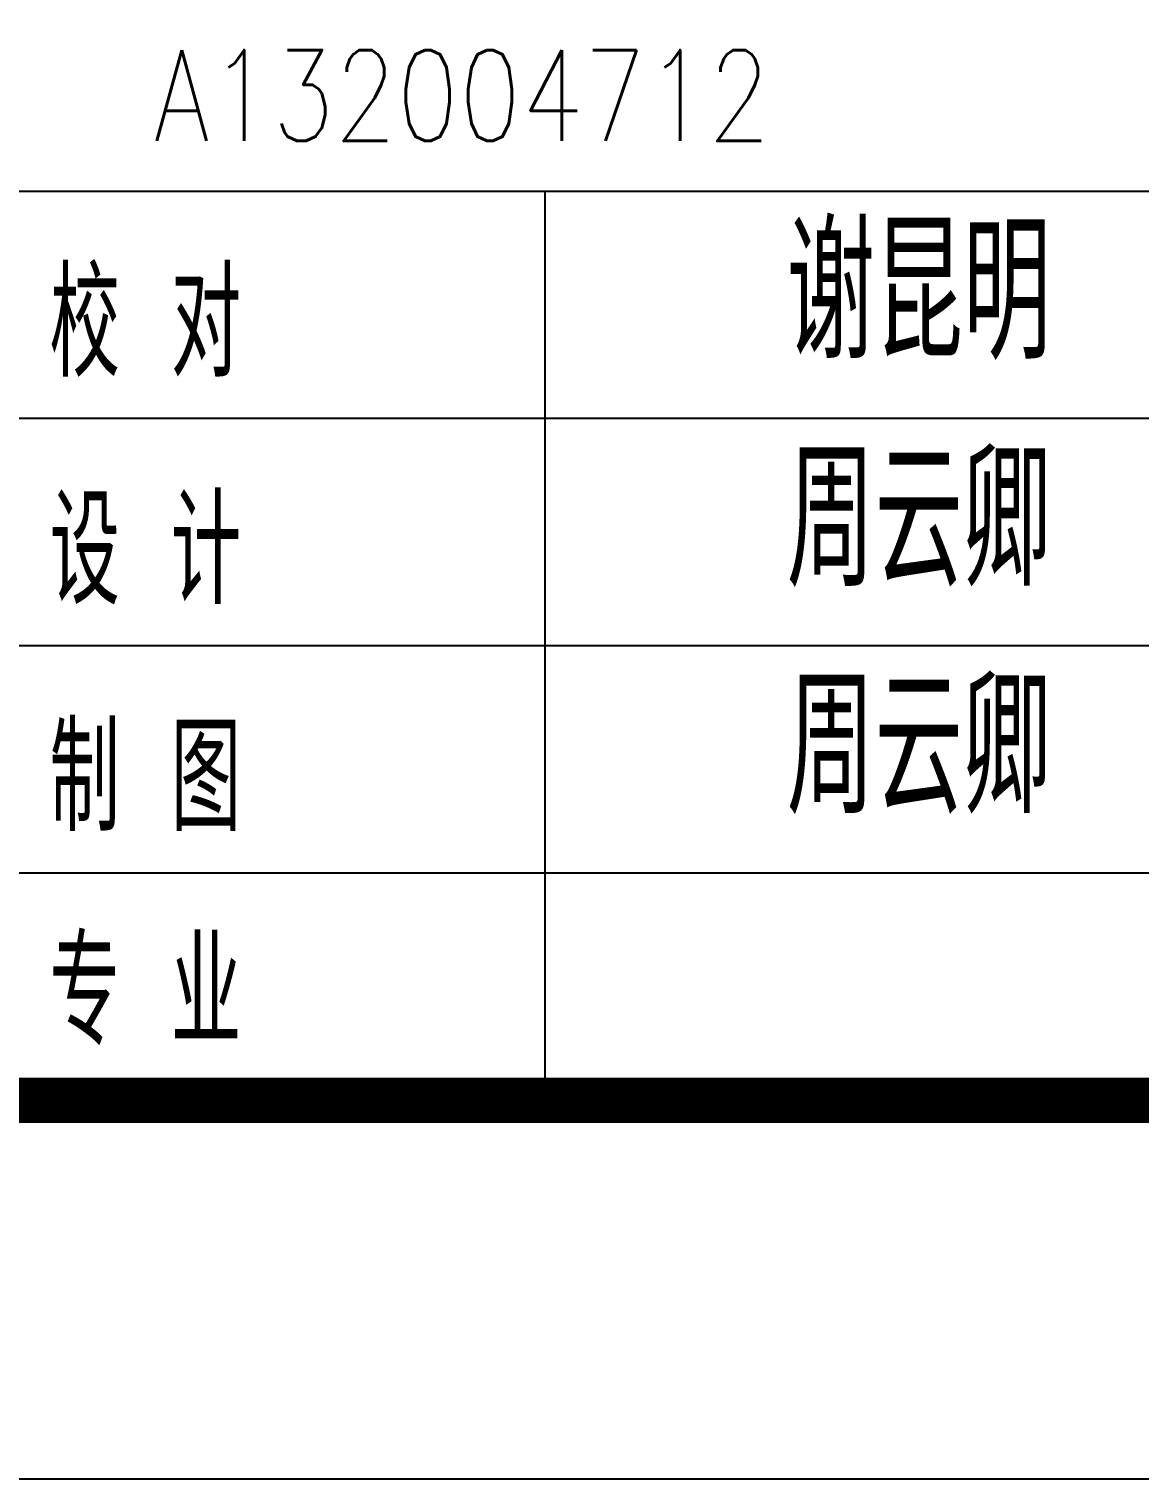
# Model space of a CAD drawing. Extents: x -2331248 to -1198620, y -977263 to -545844.
# Drawn here: x -1859769 to -1856103, y -765858 to -761072 of the extents above; entities that cross this region are included whole.
import ezdxf

# ---------------------------------------------------------------- set-up
doc = ezdxf.new("R2010")
doc.units = 0
doc.header["$LTSCALE"] = 1000
doc.header["$MEASUREMENT"] = 0
doc.layers.get('0').update_dxf_attribs({"linetype": 'CONTINUOUS'})
doc.layers.add('PUB_TITLE', color=4, linetype='CONTINUOUS')
doc.layers.add('t图框', color=222, linetype='CONTINUOUS')
doc.styles.add('_TEL_DIM', font='SIMPLEX', dxfattribs={"width": 0.8, "height": 3.5, "bigfont": 'HZTXT'})
doc.styles.add('HZTXT', font='tssdeng.shx', dxfattribs={"width": 0.7, "bigfont": 'tssdchn.shx'})
doc.styles.add('房间名称', font='SIMPLEX', dxfattribs={"width": 0.7, "bigfont": '0HZTXT'})

# ---------------------------------------------------------------- blocks, each defined once
blk = doc.blocks.new('ASDDA')
at = {"layer": 't图框'}
for p, q in [((-273365.6, 3064018.5), (-295865.6, 3064018.5)), ((-287615.6, 3064018.5), (-287615.6, 3061618.5)), ((-283365.6, 3063418.5), (-295865.6, 3063418.5)), ((-283365.6, 3062818.5), (-295865.6, 3062818.5)), ((-283365.6, 3062218.5), (-295865.6, 3062218.5)), ((-315865.6, 3061618.4), (-273365.6, 3061618.4))]:
    blk.add_line(p, q, dxfattribs=at)
at = {"style": '房间名称', "width": 0.7}
for s, p in [('校 对', (-288923.9, 3063529.2)), ('设 计', (-288923.9, 3062929.2)), ('制 图', (-288923.9, 3062329.2)), ('专 业', (-288923.9, 3061764.5))]:
    blk.add_text(s, height=280, dxfattribs=at).set_placement(p)
at = {"layer": 't图框'}
for s, height, style, width, p in [('A132004712', 240, '_TEL_DIM', 0.8, (-288648.6, 3064151.8)), ('谢昆明', 350.01, 'HZTXT', 0.7, (-286976.2, 3063576.3)), ('周云卿', 350.01, 'HZTXT', 0.7, (-286976.2, 3062976.3)), ('周云卿', 350.01, 'HZTXT', 0.7, (-286976.2, 3062376.3))]:
    blk.add_text(s, height=height, dxfattribs=dict(at, style=style, width=width)).set_placement(p)

msp = doc.modelspace()

# ---------------------------------------------------------------- linework, layer by layer
at = {"layer": 'PUB_TITLE'}
msp.add_lwpolyline([(-1944128, -765858.1), (-1944128, -691608.1), (-1839003, -691608.1), (-1839003, -765858.1)], close=True, dxfattribs=at)
at = {"layer": 'PUB_TITLE', "const_width": 150}
msp.add_lwpolyline([(-1941003, -692858.1), (-1840253, -692858.1), (-1840253, -764608.1), (-1941003, -764608.1)], close=True, dxfattribs=at)

# ---------------------------------------------------------------- block references
at = {"lineweight": -3, "xscale": 1.250016957928892, "yscale": 1.250016958278138, "zscale": 1.250016957604765}
msp.add_blockref('ASDDA', (-1498541.4, -4591683), dxfattribs=at)

doc.saveas('drawing.dxf')
